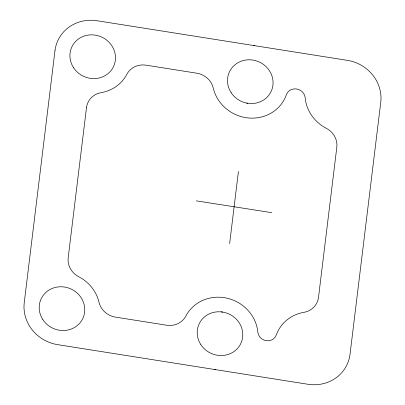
<?xml version="1.0" encoding="UTF-8"?>
<svg xmlns="http://www.w3.org/2000/svg" width="405" height="405" viewBox="0 0 405 405"><rect width="100%" height="100%" fill="white"/><g stroke="black" fill="none" stroke-linecap="round" stroke-linejoin="round"><path stroke-width="0.61" d="M229.645 243.481L238.418 171.512M196.385 200.865L271.856 212.671M246.756 103.118L247.647 103.26M221.307 311.865L222.623 312.073M215.602 369.649A38.404 36.04 25.1 0 1 214.291 369.416M253.773 45.552A38.404 36.04 25.1 0 1 254.669 45.684M54.964 50.752L24.249 302.677A38.404 36.04 25.1 0 0 57.596 344.635L307.916 384.264A38.404 36.04 25.1 0 0 350.036 354.248L380.751 102.323A38.404 36.04 25.1 0 0 347.404 60.365L97.084 20.736A38.404 36.04 25.1 0 0 54.964 50.752M86.493 107.614L68.187 257.757A19.202 18.023 25.1 0 0 78.697 276.711A38.404 36.04 25.1 0 1 99.022 302.287A19.202 18.023 25.1 0 0 115.349 317.1L166.622 325.215A19.202 18.023 25.1 0 0 185.875 316.037A38.404 36.04 25.1 0 1 226.861 298.151A38.404 36.04 25.1 0 1 257.818 332.095A9.598 9.011 25.1 0 0 266.181 340.696A9.598 9.011 25.1 0 0 276.281 335.016A38.404 36.04 25.1 0 1 303.861 312.356A19.202 18.023 25.1 0 0 318.507 297.386L336.813 147.243A19.202 18.023 25.1 0 0 326.303 128.289A38.404 36.04 25.1 0 1 305.167 97.696A9.598 9.011 25.1 0 0 297.513 89.176A13.659 12.818 25.1 0 0 295.777 88.897A9.598 9.011 25.1 0 0 286.375 94.719A38.404 36.04 25.1 0 1 248.513 117.982A38.404 36.04 25.1 0 1 213.243 88.032A19.202 18.023 25.1 0 0 196.916 73.224L146.063 65.17A19.202 18.023 25.1 0 0 126.811 74.353A38.404 36.04 25.1 0 1 101.139 92.644A19.202 18.023 25.1 0 0 86.493 107.614M42.849 319.631A23.044 21.627 25.1 0 0 82.276 319.555A23.044 21.627 25.1 0 0 60.826 286.76A23.044 21.627 25.1 0 0 42.849 319.631M200.855 344.645A23.044 21.627 25.1 0 0 240.281 344.564A23.044 21.627 25.1 0 0 218.832 311.774A23.044 21.627 25.1 0 0 200.855 344.645M231.144 92.654A23.044 21.627 25.1 0 0 270.575 92.573A23.044 21.627 25.1 0 0 249.121 59.783A23.044 21.627 25.1 0 0 231.144 92.654M73.563 67.706A23.044 21.627 25.1 0 0 112.99 67.625A23.044 21.627 25.1 0 0 91.54 34.835A23.044 21.627 25.1 0 0 73.563 67.706"/></g></svg>
